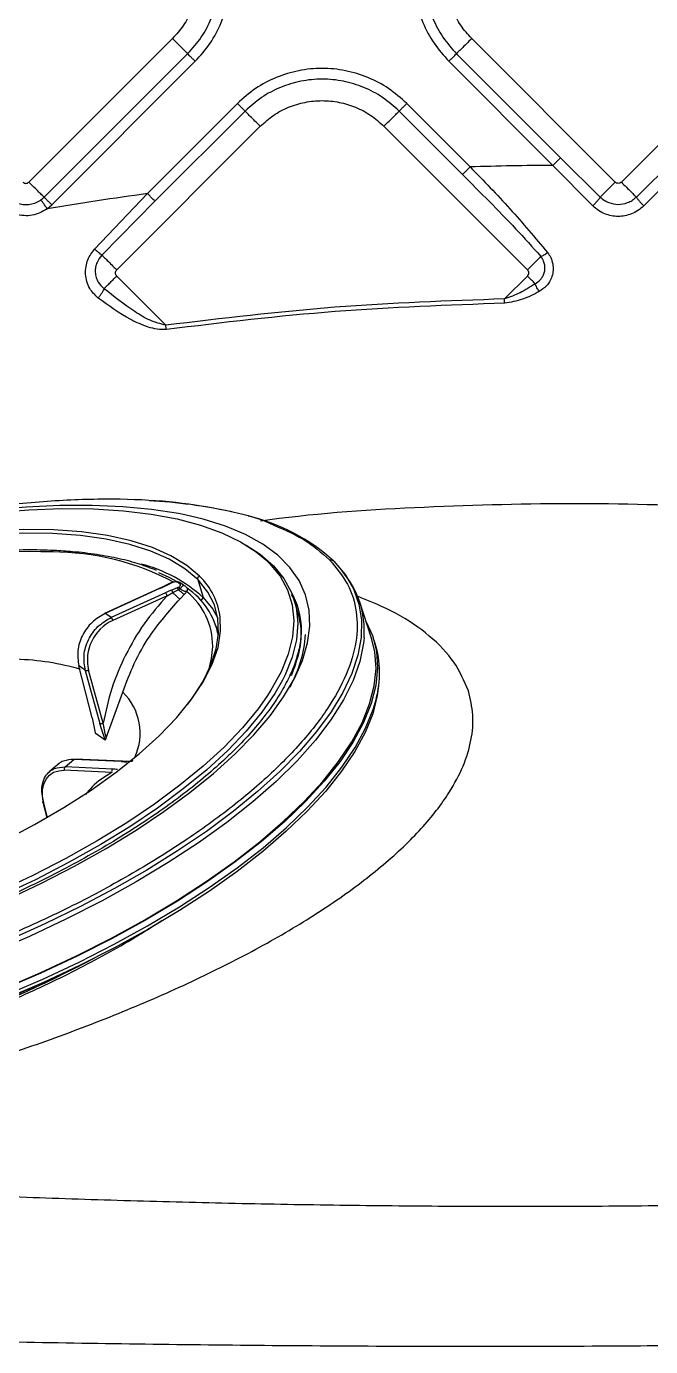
# Model space of a CAD drawing. Extents: x 939 to 1039, y 781 to 934.
# Drawn here: x 989.31 to 992.18, y 833.62 to 839.67 of the extents above; entities that cross this region are included whole.
import ezdxf

# ---------------------------------------------------------------- set-up
doc = ezdxf.new("R2010")
doc.units = 0
doc.header["$MEASUREMENT"] = 0
doc.layers.add('1', color=4, linetype='Continuous')

# ---------------------------------------------------------------- blocks, each defined once
blk = doc.blocks.new('Envoy')
at = {"layer": '1', "color": 3, "linetype": 'Continuous', "lineweight": 25}
for p, q in [((51.3264, 40.4434), (50.6676, 39.7846)), ((53.3588, 39.7845), (52.6999, 40.4434)), ((54.0459, 40.4434), (53.387, 39.7845)), ((50.7373, 39.7148), (51.3961, 40.3737)), ((52.6302, 40.3736), (53.1078, 39.8961)), ((50.7722, 39.68), (51.431, 40.3388)), ((52.5954, 40.3388), (53.0729, 39.8612)), ((51.6245, 40.1453), (51.2111, 39.7318)), ((51.6594, 40.1104), (51.246, 39.697)), ((52.6579, 39.8195), (52.367, 40.1104)), ((52.6928, 39.8543), (52.4018, 40.1453)), ((51.0703, 39.3818), (51.7291, 40.0407)), ((52.2972, 40.0407), (52.9561, 39.3818)), ((53.2556, 39.6757), (53.0729, 39.8612)), ((53.2901, 39.7158), (53.1078, 39.8961)), ((53.6289, 39.887), (53.4558, 39.7158)), ((53.6638, 39.8521), (53.4901, 39.6758)), ((50.7227, 39.7025), (50.7373, 39.7148)), ((50.7514, 39.6624), (50.7722, 39.68)), ((50.969, 39.4775), (51.2111, 39.7318)), ((51.002, 39.4501), (51.246, 39.697)), ((51.2959, 39.1279), (51.0703, 39.3536)), ((52.851, 39.2484), (52.9561, 39.3536)), ((52.0975, 38.0113), (52.0715, 38.041)), ((51.2921, 37.9323), (51.2651, 37.9193)), ((51.316, 37.9443), (51.2918, 37.9322)), ((51.3229, 37.9474), (51.3159, 37.9443)), ((51.368, 37.9422), (51.3621, 37.9465)), ((51.3679, 37.9423), (51.3682, 37.9421)), ((51.3726, 37.9384), (51.3681, 37.9422)), ((51.3743, 37.9369), (51.3785, 37.9348)), ((51.4421, 37.961), (51.4675, 37.878)), ((51.2655, 37.9196), (51.0138, 37.8051)), ((51.267, 37.9192), (51.0179, 37.8058)), ((51.2937, 37.8998), (51.0446, 37.7865)), ((51.3014, 37.8866), (51.0523, 37.7732)), ((51.3014, 37.8866), (51.3279, 37.9008)), ((51.3279, 37.9008), (51.3527, 37.9141)), ((51.3527, 37.9141), (51.3595, 37.9191)), ((51.3914, 37.9056), (51.3866, 37.9061)), ((51.4578, 37.8635), (51.4675, 37.878)), ((51.872, 37.892), (51.8842, 37.8725)), ((51.8965, 37.8374), (51.882, 37.8789)), ((52.2406, 37.6915), (52.1867, 37.8565)), ((51.5329, 37.7278), (51.5265, 37.7474)), ((52.2569, 37.667), (52.2481, 37.694)), ((50.9579, 37.326), (50.8963, 37.565)), ((50.9262, 37.5433), (50.9931, 37.3006)), ((51.0081, 37.3017), (50.9413, 37.5444)), ((51.0223, 37.2341), (51.0982, 37.4445)), ((50.9579, 37.326), (50.9717, 37.2579)), ((50.9717, 37.2579), (51.0167, 37.2252)), ((51.0024, 37.271), (50.9931, 37.3006)), ((51.0167, 37.2252), (51.0024, 37.271)), ((50.8333, 37.1014), (50.8741, 37.1357)), ((51.0918, 37.1255), (50.8741, 37.1357)), ((51.0958, 37.1269), (50.8779, 37.1371)), ((50.8065, 37.1166), (50.7608, 37.0781)), ((51.0476, 37.0754), (50.8299, 37.0856)), ((51.0511, 37.0912), (50.8333, 37.1014)), ((51.1208, 37.1266), (51.0965, 37.1269)), ((51.1426, 37.1267), (51.1205, 37.1265)), ((50.7308, 36.9394), (50.7493, 36.8683)), ((50.7533, 36.8678), (50.7354, 36.9367))]:
    blk.add_line(p, q, dxfattribs=at)
at = {"layer": '1', "color": 3, "linetype": 'Continuous', "lineweight": 25, "flags": 128}
for points in [[(51.3827, 38.2576), (51.3538, 38.2634), (51.2306, 38.2827), (51.0983, 38.2953), (50.9577, 38.3013), (50.8095, 38.3004), (50.6547, 38.2928), (50.4941, 38.2785), (50.3288, 38.2576), (50.1596, 38.2302), (49.9876, 38.1964), (49.8137, 38.1565), (49.639, 38.1106), (49.4645, 38.0591), (49.2912, 38.0023), (49.1201, 37.9405), (48.9523, 37.874)], [(48.978, 37.8764), (49.1451, 37.9422), (49.3155, 38.0032), (49.4881, 38.059), (49.6617, 38.1094), (49.8354, 38.1539), (50.0081, 38.1924), (50.1786, 38.2246), (50.346, 38.2503), (50.5092, 38.2693), (50.6672, 38.2815), (50.8191, 38.2868), (50.9639, 38.2853), (51.1008, 38.2768), (51.2288, 38.2616), (51.3472, 38.2396), (51.4553, 38.211), (51.5524, 38.176), (51.6379, 38.1347), (51.7113, 38.0875), (51.7545, 38.0517)], [(50.5673, 36.4927), (50.7253, 36.5675), (50.8773, 36.6458), (51.0221, 36.7269), (51.1591, 36.8105), (51.2874, 36.896), (51.4062, 36.983), (51.5149, 37.071), (51.6128, 37.1594), (51.6994, 37.2477), (51.7741, 37.3354), (51.8365, 37.422), (51.8863, 37.507), (51.9231, 37.5899), (51.9468, 37.6702), (51.9571, 37.7474), (51.9541, 37.8211), (51.9377, 37.8908), (51.9081, 37.9562), (51.8654, 38.0168), (51.8099, 38.0724), (51.7419, 38.1225), (51.6618, 38.1669), (51.57, 38.2053), (51.4672, 38.2376), (51.3827, 38.2576)], [(51.451, 37.9761), (51.3919, 38.0261), (51.3194, 38.07), (51.2342, 38.1076), (51.137, 38.1384), (51.0283, 38.1623), (50.9092, 38.1791), (50.7804, 38.1887), (50.643, 38.191), (50.498, 38.1859), (50.3466, 38.1736), (50.1897, 38.154), (50.0288, 38.1275), (49.8649, 38.094), (49.6994, 38.054), (49.5335, 38.0077), (49.3684, 37.9555), (49.2054, 37.8978), (49.0458, 37.8349)], [(51.4421, 37.961), (51.3833, 38.0106), (51.3113, 38.0543), (51.2267, 38.0915), (51.1301, 38.1222), (51.0222, 38.1459), (50.9039, 38.1626), (50.776, 38.1721), (50.6395, 38.1744), (50.4955, 38.1694), (50.3451, 38.1571), (50.1894, 38.1377), (50.0295, 38.1113), (49.8667, 38.0781), (49.7023, 38.0384), (49.5375, 37.9924), (49.3736, 37.9405), (49.2117, 37.8832), (49.0532, 37.8207)], [(51.6643, 38.1192), (51.729, 38.077), (51.7902, 38.0238), (51.8383, 37.9652), (51.8732, 37.9016), (51.8945, 37.8334), (51.9022, 37.761), (51.8962, 37.6849), (51.8765, 37.6054), (51.8432, 37.5232), (51.831, 37.4986)], [(52.0674, 38.0445), (52.1185, 37.9839), (52.1567, 37.9183), (52.1819, 37.8481), (52.1937, 37.7738), (52.1923, 37.6957), (52.1775, 37.6142), (52.1496, 37.5298), (52.1085, 37.4429), (52.0547, 37.354), (51.9882, 37.2635), (51.9095, 37.172), (51.8191, 37.0799), (51.7173, 36.9877), (51.6048, 36.8959), (51.4821, 36.805), (51.3499, 36.7155), (51.2089, 36.6278), (51.0598, 36.5425), (50.9035, 36.46), (50.7408, 36.3806), (50.5725, 36.305)], [(51.7545, 38.0517), (51.7721, 38.0347), (51.82, 37.9765), (51.8546, 37.9133), (51.8758, 37.8455), (51.8834, 37.7735), (51.8774, 37.6978), (51.8579, 37.6189), (51.8248, 37.5371), (51.7785, 37.453), (51.7602, 37.4248)], [(51.2618, 37.9934), (51.3096, 37.9716), (51.3459, 37.952)], [(51.3969, 37.3886), (51.4153, 37.4133), (51.4657, 37.4919), (51.5032, 37.5684), (51.5273, 37.6425), (51.5379, 37.7135), (51.535, 37.7809), (51.5186, 37.8444), (51.4887, 37.9033), (51.4456, 37.9573)], [(51.267, 37.9192), (51.2662, 37.9196), (51.2656, 37.9197), (51.2655, 37.9196)], [(51.4675, 37.878), (51.5115, 37.8243), (51.5347, 37.7834)], [(50.2457, 36.6221), (50.4008, 36.6896), (50.5501, 36.7611), (50.6925, 36.8362), (50.827, 36.9144), (50.9525, 36.9949), (51.068, 37.0771), (51.1727, 37.1606), (51.2658, 37.2445), (51.3465, 37.3283), (51.4143, 37.4114), (51.4687, 37.4931), (51.5092, 37.5727), (51.5355, 37.6498), (51.5474, 37.7236), (51.5456, 37.7875)], [(52.216, 37.767), (52.2445, 37.7045), (52.2631, 37.6319), (52.2683, 37.5552), (52.2602, 37.4749), (52.2387, 37.3914), (52.204, 37.3053), (52.1563, 37.2168), (52.0957, 37.1266), (52.0227, 37.035), (51.9376, 36.9426), (51.8409, 36.8499), (51.7331, 36.7573), (51.6148, 36.6654), (51.4866, 36.5747), (51.3491, 36.4856), (51.2032, 36.3985), (51.0496, 36.3141), (50.8891, 36.2327), (50.7226, 36.1547), (50.5509, 36.0806)], [(52.2058, 37.6942), (52.2034, 37.6689), (52.1865, 37.5849), (52.1557, 37.4978), (52.1112, 37.4082), (52.0533, 37.3166), (51.9822, 37.2235), (51.8984, 37.1293), (51.8024, 37.0347), (51.6946, 36.9402), (51.5757, 36.8462), (51.4463, 36.7534), (51.3072, 36.6622), (51.1592, 36.5731), (51.003, 36.4866), (50.8395, 36.4033), (50.6698, 36.3236), (50.4946, 36.2479)], [(50.5485, 36.083), (50.7197, 36.1569), (50.8857, 36.2346), (51.0457, 36.3158), (51.1989, 36.4), (51.3444, 36.4867), (51.4814, 36.5756), (51.6093, 36.6661), (51.7272, 36.7577), (51.8347, 36.85), (51.9311, 36.9424), (52.0159, 37.0345), (52.0887, 37.1258), (52.1491, 37.2158), (52.1967, 37.304), (52.2313, 37.3899), (52.2527, 37.4731), (52.2608, 37.5532), (52.2556, 37.6296), (52.2406, 37.6915)], [(51.4929, 37.5448), (51.5058, 37.5991), (51.511, 37.6541)], [(51.831, 37.4986), (51.7966, 37.4386), (51.737, 37.3523), (51.6646, 37.2647), (51.58, 37.1764), (51.4837, 37.0879), (51.3762, 36.9998), (51.2583, 36.9126), (51.1306, 36.8269), (50.994, 36.7432), (50.8492, 36.6619), (50.6972, 36.5837), (50.5389, 36.5089), (50.3752, 36.4381)], [(52.2729, 37.4728), (52.2668, 37.4286), (52.2454, 37.3454), (52.2108, 37.2595), (52.1632, 37.1713), (52.1029, 37.0814), (52.0301, 36.9901), (51.9453, 36.898), (51.8489, 36.8056), (51.7414, 36.7133), (51.6235, 36.6217), (51.4957, 36.5312), (51.3586, 36.4424), (51.2132, 36.3556), (51.06, 36.2715), (50.9, 36.1903), (50.734, 36.1126), (50.5629, 36.0387)], [(51.7602, 37.4248), (51.7192, 37.3672), (51.6473, 37.2802), (51.5632, 37.1924), (51.4674, 37.1045), (51.3606, 37.0169), (51.2434, 36.9303), (51.1165, 36.8451), (50.9807, 36.7618), (50.8368, 36.6811), (50.6857, 36.6033), (50.5283, 36.529), (50.3855, 36.4668)], [(50.5597, 36.0536), (50.7314, 36.1277), (50.8979, 36.2057), (51.0584, 36.2871), (51.212, 36.3716), (51.358, 36.4586), (51.4954, 36.5477), (51.6236, 36.6385), (51.742, 36.7304), (51.8498, 36.8229), (51.9465, 36.9157), (52.0315, 37.008), (52.1045, 37.0996), (52.1651, 37.1898), (52.2128, 37.2783), (52.2475, 37.3645), (52.2611, 37.411)], [(50.7355, 36.9367), (50.73, 36.9673), (50.73, 36.9962), (50.7353, 37.0225), (50.7458, 37.0451), (50.7612, 37.0633), (50.7808, 37.0764), (50.804, 37.0839), (50.8299, 37.0856)]]:
    blk.add_lwpolyline(points, dxfattribs=at)
at = {"layer": '1', "color": 3, "linetype": 'Continuous', "lineweight": 25}
for centre, radius, start, end in [((51.1041, 36.0027), 2.3221, 77.67342, 87.16429), ((51.4698, 37.3898), 0.8864, 47.61435, 76.70679), ((50.6711, 34.7328), 3.3563, 88.2667, 102.13109), ((50.7831, 38.0827), 0.0115, 92.15129, 155.13836), ((50.774, 36.8952), 1.1923, 62.1652, 90.06419), ((52.0476, 38.0166), 0.0342, 54.66402, 89.77662), ((51.0208, 37.3905), 0.6612, 47.49543, 75.88492), ((51.7886, 37.7263), 0.4185, 355.59648, 40.9455), ((51.0895, 37.5295), 0.4978, 53.6647, 54.49987), ((51.4541, 37.964), 0.0124, 104.14544, 194.43612), ((51.1638, 37.6856), 0.3915, 43.94919, 44.69985), ((51.2289, 37.7466), 0.3194, 7.3476, 45.92554), ((51.271, 37.8777), 0.0317, 16.19505, 44.29988), ((51.1935, 37.6573), 0.3175, 359.41973, 51.44478), ((51.2073, 37.6415), 0.3357, 10.64621, 56.31804), ((51.548, 37.7225), 0.3708, 355.81458, 28.0478), ((50.7971, 37.4732), 0.3992, 51.68925, 56.42603), ((51.1349, 37.5918), 0.1994, 114.48139, 193.73111), ((51.3462, 37.7516), 0.5925, 331.33687, 355.77886), ((51.8139, 37.5318), 0.4632, 344.88224, 16.97098), ((50.5755, 36.4227), 1.1727, 73.74143, 88.30259), ((50.707, 37.2725), 0.3484, 51.0092, 57.08751), ((50.9151, 37.2557), 0.263, 334.98865, 45.89183), ((51.0626, 37.0804), 0.0157, 136.64793, 198.39497), ((51.0955, 37.1215), 0.00541, 47.36857, 132.63143), ((48.4441, 40.9869), 5.3903, 289.49431, 297.89939), ((48.3188, 41.2975), 5.7193, 287.81763, 294.55619)]:
    blk.add_arc(centre, radius, start, end, dxfattribs=at)
for points, knots in [([(51.3961, 40.3737), (51.418, 40.3982), (51.4616, 40.4471), (51.5074, 40.5349), (51.5363, 40.6292), (51.5459, 40.7275), (51.5363, 40.8257), (51.5074, 40.92), (51.4616, 41.0078), (51.418, 41.0568), (51.3961, 41.0813)], [0, 0, 0, 0, 0.1250002, 0.25, 0.3749997, 0.5000002, 0.6249999, 0.75, 0.8749998, 1, 1, 1, 1]), ([(51.431, 40.3388), (51.455, 40.3657), (51.5029, 40.4195), (51.5532, 40.516), (51.5849, 40.6195), (51.5955, 40.7275), (51.5849, 40.8354), (51.5532, 40.939), (51.5029, 41.0355), (51.455, 41.0892), (51.431, 41.1161)], [0, 0, 0, 0, 0.125, 0.25, 0.375, 0.5, 0.625, 0.75, 0.875, 1, 1, 1, 1]), ([(52.5954, 41.1161), (52.5714, 41.0892), (52.5234, 41.0354), (52.4731, 40.9389), (52.4414, 40.8354), (52.4309, 40.7274), (52.4414, 40.6195), (52.4731, 40.5159), (52.5234, 40.4194), (52.5714, 40.3657), (52.5954, 40.3388)], [0, 0, 0, 0, 0.125, 0.25, 0.375, 0.5, 0.625, 0.75, 0.875, 1, 1, 1, 1]), ([(52.6302, 41.0812), (52.6084, 41.0568), (52.5647, 41.0078), (52.5189, 40.92), (52.4901, 40.8257), (52.4805, 40.7274), (52.4901, 40.6292), (52.5189, 40.5349), (52.5647, 40.4471), (52.6084, 40.3981), (52.6302, 40.3736)], [0, 0, 0, 0, 0.125, 0.25, 0.375, 0.5, 0.625, 0.75, 0.875, 1, 1, 1, 1]), ([(51.4441, 40.7275), (51.4426, 40.7012), (51.4396, 40.6486), (51.4156, 40.5729), (51.379, 40.5023), (51.3439, 40.4631), (51.3264, 40.4434)], [0, 0, 0, 0, 0.25, 0.499999, 0.749999, 1, 1, 1, 1]), ([(52.6999, 40.4434), (52.6824, 40.463), (52.6473, 40.5023), (52.6108, 40.5728), (52.5867, 40.6485), (52.5838, 40.7011), (52.5823, 40.7274)], [0, 0, 0, 0, 0.249999, 0.5, 0.75, 1, 1, 1, 1]), ([(51.3264, 40.4434), (51.3347, 40.4351), (51.3512, 40.4186), (51.3729, 40.3969), (51.3895, 40.3803), (51.3939, 40.3759), (51.3961, 40.3737)], [0, 0, 0, 0, 0.2499979, 0.499996, 0.7499894, 1, 1, 1, 1]), ([(52.6999, 40.4434), (52.6917, 40.4351), (52.6751, 40.4185), (52.6534, 40.3969), (52.6368, 40.3803), (52.6324, 40.3759), (52.6302, 40.3736)], [0, 0, 0, 0, 0.25, 0.499998, 0.74999, 1, 1, 1, 1]), ([(51.431, 40.3388), (51.4268, 40.343), (51.4186, 40.3512), (51.4077, 40.3621), (51.3994, 40.3704), (51.3972, 40.3726), (51.3961, 40.3737)], [0, 0, 0, 0, 0.250004, 0.5, 0.750001, 1, 1, 1, 1]), ([(52.5954, 40.3388), (52.5995, 40.3429), (52.6078, 40.3512), (52.6186, 40.362), (52.6269, 40.3703), (52.6291, 40.3725), (52.6302, 40.3736)], [0, 0, 0, 0, 0.250003, 0.499999, 0.75, 1, 1, 1, 1]), ([(52.4018, 40.1453), (52.3749, 40.1693), (52.3212, 40.2172), (52.2247, 40.2675), (52.1211, 40.2992), (52.0132, 40.3098), (51.9052, 40.2992), (51.8017, 40.2675), (51.7052, 40.2172), (51.6514, 40.1693), (51.6245, 40.1453)], [0, 0, 0, 0, 0.125, 0.25, 0.375, 0.5, 0.625, 0.75, 0.875, 1, 1, 1, 1]), ([(52.367, 40.1104), (52.3425, 40.1322), (52.2936, 40.1759), (52.2057, 40.2217), (52.1115, 40.2505), (52.0132, 40.2602), (51.9149, 40.2505), (51.8206, 40.2217), (51.7328, 40.1759), (51.6839, 40.1322), (51.6594, 40.1104)], [0, 0, 0, 0, 0.125, 0.25, 0.375, 0.5, 0.625, 0.75, 0.875, 1, 1, 1, 1]), ([(51.6245, 40.1453), (51.6287, 40.1411), (51.6369, 40.1328), (51.6478, 40.122), (51.6561, 40.1137), (51.6583, 40.1115), (51.6594, 40.1104)], [0, 0, 0, 0, 0.250004, 0.499999, 0.75, 1, 1, 1, 1]), ([(51.7291, 40.0407), (51.7208, 40.049), (51.7043, 40.0655), (51.6826, 40.0872), (51.666, 40.1038), (51.6616, 40.1082), (51.6594, 40.1104)], [0, 0, 0, 0, 0.250001, 0.499998, 0.749991, 1, 1, 1, 1]), ([(51.7291, 40.0407), (51.7488, 40.0582), (51.7881, 40.0933), (51.8586, 40.13), (51.9343, 40.1532), (52.0132, 40.1609), (52.0921, 40.1532), (52.1678, 40.13), (52.2383, 40.0933), (52.2776, 40.0582), (52.2972, 40.0407)], [0, 0, 0, 0, 0.125, 0.25, 0.375, 0.5, 0.625, 0.75, 0.875, 1, 1, 1, 1]), ([(52.2972, 40.0407), (52.3055, 40.049), (52.3221, 40.0655), (52.3437, 40.0872), (52.3603, 40.1038), (52.3648, 40.1082), (52.367, 40.1104)], [0, 0, 0, 0, 0.250001, 0.499998, 0.749991, 1, 1, 1, 1]), ([(52.4018, 40.1453), (52.3977, 40.1411), (52.3894, 40.1328), (52.3786, 40.122), (52.3703, 40.1137), (52.3681, 40.1115), (52.367, 40.1104)], [0, 0, 0, 0, 0.250004, 0.499999, 0.75, 1, 1, 1, 1]), ([(53.0729, 39.8612), (53.0096, 39.8607), (52.8828, 39.8596), (52.7561, 39.8561), (52.6928, 39.8543)], [0, 0, 0, 0, 0.49996, 1, 1, 1, 1]), ([(53.1078, 39.8961), (53.1067, 39.895), (53.1045, 39.8927), (53.0962, 39.8845), (53.0853, 39.8736), (53.0771, 39.8653), (53.0729, 39.8612)], [0, 0, 0, 0, 0.2499996, 0.5000009, 0.7499943, 1, 1, 1, 1]), ([(52.6928, 39.8543), (52.6886, 39.8502), (52.6803, 39.8419), (52.6695, 39.8311), (52.6612, 39.8228), (52.659, 39.8206), (52.6579, 39.8195)], [0, 0, 0, 0, 0.2499947, 0.5000102, 0.7500045, 1, 1, 1, 1]), ([(52.6579, 39.8195), (52.699, 39.7782), (52.781, 39.6958), (52.9026, 39.5717), (52.9793, 39.4861), (53.0176, 39.4433)], [0, 0, 0, 0, 0.3350008, 0.66805, 1, 1, 1, 1]), ([(52.6928, 39.8543), (52.7545, 39.7909), (52.8786, 39.6633), (52.9916, 39.5291), (53.0484, 39.4616)], [0, 0, 0, 0, 0.4975956, 1, 1, 1, 1]), ([(50.6393, 39.7846), (50.6413, 39.7829), (50.6455, 39.7797), (50.6534, 39.7782), (50.6613, 39.7797), (50.6655, 39.7829), (50.6676, 39.7846)], [0, 0, 0, 0, 0.2502264, 0.5, 0.7497736, 1, 1, 1, 1]), ([(50.7373, 39.7148), (50.7351, 39.7171), (50.7306, 39.7215), (50.714, 39.7381), (50.6924, 39.7597), (50.6758, 39.7763), (50.6676, 39.7846)], [0, 0, 0, 0, 0.250011, 0.500004, 0.750002, 1, 1, 1, 1]), ([(53.2901, 39.7158), (53.2927, 39.7184), (53.2978, 39.7236), (53.3143, 39.7401), (53.3352, 39.761), (53.3509, 39.7767), (53.3588, 39.7845)], [0, 0, 0, 0, 0.249994, 0.49999, 0.749997, 1, 1, 1, 1]), ([(53.387, 39.7845), (53.385, 39.7829), (53.3808, 39.7796), (53.3729, 39.7782), (53.365, 39.7796), (53.3608, 39.7829), (53.3588, 39.7845)], [0, 0, 0, 0, 0.250231, 0.5, 0.749769, 1, 1, 1, 1]), ([(53.387, 39.7845), (53.3949, 39.7767), (53.4107, 39.7609), (53.4316, 39.74), (53.4481, 39.7235), (53.4532, 39.7184), (53.4558, 39.7158)], [0, 0, 0, 0, 0.249999, 0.499997, 0.750001, 1, 1, 1, 1]), ([(50.7227, 39.7025), (50.715, 39.6977), (50.6997, 39.6883), (50.6738, 39.6811), (50.647, 39.679), (50.6296, 39.6828), (50.6207, 39.6848)], [0, 0, 0, 0, 0.254161, 0.501753, 0.746687, 1, 1, 1, 1]), ([(50.7514, 39.6624), (50.748, 39.6672), (50.7412, 39.6767), (50.7323, 39.6891), (50.7255, 39.6987), (50.7236, 39.7012), (50.7227, 39.7025)], [0, 0, 0, 0, 0.250001, 0.500005, 0.750013, 1, 1, 1, 1]), ([(50.7722, 39.68), (50.768, 39.6841), (50.7597, 39.6924), (50.7489, 39.7032), (50.7406, 39.7115), (50.7384, 39.7137), (50.7373, 39.7148)], [0, 0, 0, 0, 0.250008, 0.500001, 0.75, 1, 1, 1, 1]), ([(51.2111, 39.7318), (51.1343, 39.7212), (50.9808, 39.6999), (50.8279, 39.6749), (50.7514, 39.6624)], [0, 0, 0, 0, 0.50006, 1, 1, 1, 1]), ([(51.246, 39.697), (51.2448, 39.6981), (51.2426, 39.7003), (51.2343, 39.7086), (51.2235, 39.7194), (51.2152, 39.7277), (51.2111, 39.7318)], [0, 0, 0, 0, 0.249999, 0.5000004, 0.7499961, 1, 1, 1, 1]), ([(53.2556, 39.6757), (53.2597, 39.68), (53.268, 39.6885), (53.2787, 39.7006), (53.2869, 39.7106), (53.289, 39.7141), (53.2901, 39.7158)], [0, 0, 0, 0, 0.24999, 0.499999, 0.749993, 1, 1, 1, 1]), ([(53.2901, 39.7158), (53.2962, 39.7106), (53.3082, 39.7003), (53.3357, 39.687), (53.3727, 39.6797), (53.4098, 39.6869), (53.4374, 39.7002), (53.4496, 39.7105), (53.4558, 39.7158)], [0, 0, 0, 0, 0.132806, 0.2592, 0.498523, 0.738452, 0.865787, 1, 1, 1, 1]), ([(53.4558, 39.7158), (53.4569, 39.714), (53.4589, 39.7106), (53.4671, 39.7006), (53.4778, 39.6886), (53.486, 39.68), (53.4901, 39.6758)], [0, 0, 0, 0, 0.249988, 0.4999916, 0.7499974, 1, 1, 1, 1]), ([(50.7514, 39.6624), (50.7405, 39.6555), (50.7191, 39.6419), (50.6824, 39.6316), (50.6443, 39.6288), (50.6195, 39.6345), (50.607, 39.6375)], [0, 0, 0, 0, 0.253807, 0.499715, 0.745936, 1, 1, 1, 1]), ([(53.4901, 39.6758), (53.4812, 39.668), (53.4641, 39.653), (53.425, 39.6335), (53.3725, 39.6231), (53.3202, 39.6337), (53.2813, 39.6531), (53.2644, 39.668), (53.2556, 39.6757)], [0, 0, 0, 0, 0.136159, 0.262939, 0.501663, 0.739598, 0.865381, 1, 1, 1, 1]), ([(50.9852, 39.2526), (50.9709, 39.2665), (50.9486, 39.2883), (50.9322, 39.328), (50.926, 39.3621), (50.9282, 39.3964), (50.9389, 39.4372), (50.9573, 39.4618), (50.969, 39.4775)], [0, 0, 0, 0, 0.234478, 0.367815, 0.507711, 0.644817, 0.772903, 1, 1, 1, 1]), ([(50.969, 39.4775), (50.9726, 39.4742), (50.9798, 39.4675), (50.9895, 39.4592), (50.9975, 39.4528), (51.0005, 39.451), (51.002, 39.4501)], [0, 0, 0, 0, 0.249997, 0.499998, 0.750018, 1, 1, 1, 1]), ([(51.002, 39.4501), (50.9937, 39.4393), (50.9807, 39.4225), (50.9728, 39.3944), (50.971, 39.3708), (50.9752, 39.3474), (50.9865, 39.32), (51.0021, 39.305), (51.0121, 39.2954)], [0, 0, 0, 0, 0.2282128, 0.3570705, 0.4929959, 0.6309837, 0.7646343, 1, 1, 1, 1]), ([(51.002, 39.4501), (51.0048, 39.4474), (51.0102, 39.4419), (51.0266, 39.4255), (51.0472, 39.4049), (51.0626, 39.3895), (51.0703, 39.3818)], [0, 0, 0, 0, 0.250001, 0.500009, 0.75, 1, 1, 1, 1]), ([(52.9561, 39.3818), (52.9623, 39.3881), (52.9747, 39.4005), (52.992, 39.4178), (53.0071, 39.4329), (53.0141, 39.4399), (53.0176, 39.4433)], [0, 0, 0, 0, 0.2500005, 0.4999981, 0.7499956, 1, 1, 1, 1]), ([(52.9915, 39.3181), (53.0001, 39.324), (53.0134, 39.3331), (53.0262, 39.3511), (53.0339, 39.3679), (53.0372, 39.3875), (53.0353, 39.4079), (53.0289, 39.4272), (53.0212, 39.4381), (53.0176, 39.4433)], [0, 0, 0, 0, 0.20739, 0.324015, 0.450404, 0.587581, 0.730976, 0.870582, 1, 1, 1, 1]), ([(53.0484, 39.4616), (53.0536, 39.4539), (53.0643, 39.4379), (53.0729, 39.4098), (53.0751, 39.3803), (53.0698, 39.3522), (53.0588, 39.3281), (53.0404, 39.3028), (53.0214, 39.2903), (53.0094, 39.2823)], [0, 0, 0, 0, 0.1309512, 0.2714165, 0.415767, 0.5551452, 0.6826552, 0.7977647, 1, 1, 1, 1]), ([(53.0176, 39.4433), (53.0196, 39.4441), (53.0236, 39.4458), (53.0312, 39.45), (53.0396, 39.4552), (53.0454, 39.4595), (53.0484, 39.4616)], [0, 0, 0, 0, 0.249985, 0.499989, 0.74998, 1, 1, 1, 1]), ([(51.0703, 39.3536), (51.0686, 39.3556), (51.0654, 39.3598), (51.0639, 39.3677), (51.0654, 39.3756), (51.0686, 39.3798), (51.0703, 39.3818)], [0, 0, 0, 0, 0.250236, 0.500009, 0.749764, 1, 1, 1, 1]), ([(52.9561, 39.3536), (52.9577, 39.3556), (52.961, 39.3598), (52.9624, 39.3677), (52.961, 39.3756), (52.9577, 39.3798), (52.9561, 39.3818)], [0, 0, 0, 0, 0.250236, 0.500009, 0.749764, 1, 1, 1, 1]), ([(51.0121, 39.2954), (51.0157, 39.2989), (51.0228, 39.3061), (51.0371, 39.3204), (51.0532, 39.3365), (51.0646, 39.3479), (51.0703, 39.3536)], [0, 0, 0, 0, 0.249994, 0.499995, 0.750002, 1, 1, 1, 1]), ([(52.9915, 39.3181), (52.9688, 39.3035), (52.9247, 39.275), (52.875, 39.2571), (52.851, 39.2484)], [0, 0, 0, 0, 0.515462, 1, 1, 1, 1]), ([(52.9915, 39.3181), (52.9859, 39.3237), (52.9747, 39.3349), (52.9623, 39.3473), (52.9561, 39.3536)], [0, 0, 0, 0, 0.500008, 1, 1, 1, 1]), ([(53.0094, 39.2823), (53.0077, 39.2852), (53.0044, 39.291), (52.9996, 39.3002), (52.9951, 39.3095), (52.9927, 39.3152), (52.9915, 39.3181)], [0, 0, 0, 0, 0.249988, 0.499991, 0.750009, 1, 1, 1, 1]), ([(51.0121, 39.2954), (51.0108, 39.2925), (51.0083, 39.2866), (51.0018, 39.2756), (50.994, 39.2639), (50.9881, 39.2564), (50.9852, 39.2526)], [0, 0, 0, 0, 0.250021, 0.500015, 0.750021, 1, 1, 1, 1]), ([(51.2959, 39.1279), (51.2717, 39.1344), (51.2206, 39.1482), (51.1256, 39.2067), (51.0581, 39.2595), (51.0121, 39.2954)], [0, 0, 0, 0, 0.224126, 0.471837, 1, 1, 1, 1]), ([(53.0094, 39.2823), (52.9844, 39.2692), (52.9348, 39.2433), (52.879, 39.2336), (52.8514, 39.2288)], [0, 0, 0, 0, 0.505079, 1, 1, 1, 1]), ([(51.2986, 39.1084), (51.2844, 39.1082), (51.2558, 39.1077), (51.2003, 39.1231), (51.1057, 39.1645), (51.0338, 39.2171), (50.9852, 39.2526)], [0, 0, 0, 0, 0.118317, 0.238381, 0.485127, 1, 1, 1, 1]), ([(52.851, 39.2484), (52.5909, 39.2393), (52.0709, 39.221), (51.5542, 39.1589), (51.2959, 39.1279)], [0, 0, 0, 0, 0.500056, 1, 1, 1, 1]), ([(52.8514, 39.2288), (52.5917, 39.2196), (52.0724, 39.2013), (51.5565, 39.1394), (51.2986, 39.1084)], [0, 0, 0, 0, 0.500002, 1, 1, 1, 1]), ([(52.8514, 39.2288), (52.8513, 39.232), (52.8512, 39.2383), (52.851, 39.2451), (52.851, 39.2484)], [0, 0, 0, 0, 0.500004, 1, 1, 1, 1]), ([(51.2986, 39.1084), (51.2981, 39.1116), (51.2973, 39.1179), (51.2964, 39.1246), (51.2959, 39.1279)], [0, 0, 0, 0, 0.50001, 1, 1, 1, 1]), ([(50.0874, 38.2252), (50.1232, 38.2331), (50.2663, 38.2645), (50.5092, 38.2992), (50.8092, 38.3281), (51.0895, 38.334), (51.3471, 38.3194), (51.5722, 38.2811), (51.7139, 38.2468), (51.7691, 38.2203), (51.7711, 38.2194)], [0, 0, 0, 0, 0.052338, 0.209331, 0.366325, 0.523318, 0.680312, 0.837306, 0.9943, 1, 1, 1, 1]), ([(51.73, 38.2307), (51.7587, 38.2346), (52.0229, 38.2699), (52.5267, 38.2999), (53.2389, 38.3167), (53.9472, 38.2936), (54.4155, 38.2461), (54.6477, 38.2225)], [0, 0, 0, 0, 0.029715, 0.273476, 0.517154, 0.760601, 1, 1, 1, 1]), ([(51.7711, 38.2194), (51.8256, 38.1962), (51.9367, 38.1491), (52.0103, 38.084), (52.0477, 38.0508)], [0, 0, 0, 0, 0.490754, 1, 1, 1, 1]), ([(50.7827, 38.0942), (50.7615, 38.095), (50.6999, 38.0974), (50.5928, 38.0967), (50.4599, 38.0897), (50.3527, 38.0807), (50.2889, 38.072), (50.2725, 38.0698)], [0, 0, 0, 0, 0.135741, 0.394141, 0.652438, 0.910597, 1, 1, 1, 1]), ([(52.0477, 38.0508), (52.078, 38.0148), (52.1384, 37.9426), (52.1765, 37.815), (52.1751, 37.6761), (52.1304, 37.5265), (52.0443, 37.3693), (51.9179, 37.2072), (51.7535, 37.0427), (51.5539, 36.8789), (51.3226, 36.7184), (51.0632, 36.5643), (50.7813, 36.418), (50.5786, 36.3303), (50.4772, 36.2865)], [0, 0, 0, 0, 0.083333, 0.166667, 0.25, 0.333333, 0.416667, 0.5, 0.583333, 0.666667, 0.75, 0.833333, 0.916667, 1, 1, 1, 1]), ([(51.2529, 38.0028), (51.2277, 38.0127), (51.1751, 38.0332), (51.0832, 38.0572), (50.9805, 38.0764), (50.8798, 38.0885), (50.8114, 38.0925), (50.7827, 38.0942)], [0, 0, 0, 0, 0.1974612, 0.4128867, 0.6283003, 0.843568, 1, 1, 1, 1]), ([(51.267, 37.9192), (51.2722, 37.9216), (51.2814, 37.9259), (51.2903, 37.9303), (51.2942, 37.9323)], [0, 0, 0, 0, 0.559973, 1, 1, 1, 1]), ([(51.2942, 37.9323), (51.2986, 37.9345), (51.3065, 37.9385), (51.3145, 37.9424), (51.318, 37.9442)], [0, 0, 0, 0, 0.559987, 1, 1, 1, 1]), ([(51.318, 37.9442), (51.3176, 37.9444), (51.3167, 37.9447), (51.3157, 37.9443), (51.3152, 37.9432), (51.3152, 37.9419), (51.3152, 37.9413)], [0, 0, 0, 0, 0.245423, 0.499968, 0.754543, 1, 1, 1, 1]), ([(51.318, 37.9442), (51.319, 37.9447), (51.3209, 37.9456), (51.3229, 37.9464), (51.3238, 37.9467)], [0, 0, 0, 0, 0.559809, 1, 1, 1, 1]), ([(51.3477, 37.9227), (51.343, 37.9207), (51.3344, 37.9171), (51.3258, 37.9136), (51.3221, 37.9121)], [0, 0, 0, 0, 0.560006, 1, 1, 1, 1]), ([(51.3597, 37.9471), (51.3596, 37.9472), (51.3573, 37.9485), (51.3496, 37.9503), (51.3365, 37.9509), (51.3275, 37.9474), (51.3229, 37.9456)], [0, 0, 0, 0, 0.015557, 0.32687, 0.657024, 1, 1, 1, 1]), ([(51.3238, 37.9467), (51.3235, 37.947), (51.3231, 37.9475), (51.323, 37.9473), (51.3229, 37.9473)], [0, 0, 0, 0, 0.596793, 1, 1, 1, 1]), ([(51.3535, 37.9463), (51.3516, 37.9474), (51.3479, 37.9495), (51.3394, 37.9502), (51.331, 37.9491), (51.3261, 37.9475), (51.3238, 37.9467)], [0, 0, 0, 0, 0.334697, 0.623818, 0.822277, 1, 1, 1, 1]), ([(51.3533, 37.9253), (51.3523, 37.9248), (51.3505, 37.9239), (51.3486, 37.923), (51.3477, 37.9227)], [0, 0, 0, 0, 0.559819, 1, 1, 1, 1]), ([(51.3477, 37.9227), (51.3481, 37.9223), (51.3488, 37.9215), (51.3501, 37.9195), (51.3514, 37.917), (51.3523, 37.9151), (51.3527, 37.9141)], [0, 0, 0, 0, 0.245515, 0.500023, 0.754582, 1, 1, 1, 1]), ([(51.3533, 37.9253), (51.3548, 37.9262), (51.3581, 37.9282), (51.3614, 37.9315), (51.3633, 37.9352), (51.3628, 37.9389), (51.3606, 37.941), (51.3594, 37.9421)], [0, 0, 0, 0, 0.149097, 0.311839, 0.493468, 0.731811, 1, 1, 1, 1]), ([(51.3533, 37.9253), (51.3538, 37.9251), (51.3547, 37.9246), (51.3564, 37.9231), (51.358, 37.9213), (51.359, 37.9198), (51.3595, 37.9191)], [0, 0, 0, 0, 0.246525, 0.500025, 0.753492, 1, 1, 1, 1]), ([(51.3535, 37.9463), (51.3546, 37.9467), (51.3568, 37.9474), (51.3601, 37.9473), (51.3632, 37.9462), (51.3648, 37.9447), (51.3655, 37.944)], [0, 0, 0, 0, 0.244117, 0.500032, 0.755869, 1, 1, 1, 1]), ([(51.3594, 37.9421), (51.3583, 37.9429), (51.3564, 37.9443), (51.3544, 37.9457), (51.3535, 37.9463)], [0, 0, 0, 0, 0.560054, 1, 1, 1, 1]), ([(51.3594, 37.9421), (51.3604, 37.9424), (51.3626, 37.9432), (51.366, 37.9431), (51.3691, 37.942), (51.3706, 37.9405), (51.3714, 37.9397)], [0, 0, 0, 0, 0.244121, 0.499999, 0.755893, 1, 1, 1, 1]), ([(51.3595, 37.9191), (51.3628, 37.9219), (51.3691, 37.9273), (51.3746, 37.9324), (51.3754, 37.9363), (51.3727, 37.9386), (51.3714, 37.9397)], [0, 0, 0, 0, 0.270052, 0.529465, 0.773384, 1, 1, 1, 1]), ([(51.3785, 37.9348), (51.3766, 37.9362), (51.3745, 37.9377), (51.3716, 37.9394), (51.3713, 37.9395)], [0, 0, 0, 0, 0.8931252, 1, 1, 1, 1]), ([(51.3844, 37.9305), (51.3817, 37.9318), (51.3767, 37.9341), (51.373, 37.938), (51.3714, 37.9397)], [0, 0, 0, 0, 0.5607134, 1, 1, 1, 1]), ([(51.3924, 37.9233), (51.3915, 37.9244), (51.3895, 37.9267), (51.3862, 37.9292), (51.3844, 37.9305)], [0, 0, 0, 0, 0.483127, 1, 1, 1, 1]), ([(51.3924, 37.9233), (51.3934, 37.9214), (51.3952, 37.9178), (51.3926, 37.9094), (51.3914, 37.9056)], [0, 0, 0, 0, 0.545921, 1, 1, 1, 1]), ([(51.3014, 37.8866), (51.2651, 37.8445), (51.1923, 37.7605), (51.108, 37.6158), (51.0428, 37.4623), (51.0197, 37.3553), (51.0081, 37.3017)], [0, 0, 0, 0, 0.249991, 0.5, 0.750009, 1, 1, 1, 1]), ([(51.0982, 37.4445), (51.1147, 37.4885), (51.1477, 37.5765), (51.2308, 37.7246), (51.311, 37.8159), (51.3601, 37.8716)], [0, 0, 0, 0, 0.280163, 0.56032, 1, 1, 1, 1]), ([(51.3221, 37.9121), (51.3167, 37.9098), (51.3071, 37.9059), (51.2978, 37.9017), (51.2937, 37.8998)], [0, 0, 0, 0, 0.5599703, 1, 1, 1, 1]), ([(51.3221, 37.9121), (51.3225, 37.9116), (51.3233, 37.9105), (51.3249, 37.9078), (51.3265, 37.9044), (51.3274, 37.902), (51.3279, 37.9008)], [0, 0, 0, 0, 0.243046, 0.499986, 0.756877, 1, 1, 1, 1]), ([(51.3601, 37.8716), (51.3583, 37.8729), (51.3547, 37.8755), (51.3466, 37.8826), (51.3372, 37.8914), (51.331, 37.8977), (51.3279, 37.9008)], [0, 0, 0, 0, 0.233438, 0.486584, 0.746992, 1, 1, 1, 1]), ([(51.381, 37.8933), (51.3793, 37.8941), (51.3758, 37.8957), (51.3687, 37.9006), (51.3607, 37.9068), (51.3554, 37.9117), (51.3527, 37.9141)], [0, 0, 0, 0, 0.240397, 0.493352, 0.749843, 1, 1, 1, 1]), ([(51.3866, 37.9061), (51.3846, 37.9065), (51.3805, 37.9075), (51.3735, 37.9104), (51.3664, 37.9143), (51.3618, 37.9175), (51.3595, 37.9191)], [0, 0, 0, 0, 0.247678, 0.500773, 0.753467, 1, 1, 1, 1]), ([(51.3601, 37.8716), (51.3641, 37.8757), (51.3711, 37.8829), (51.378, 37.8901), (51.381, 37.8933)], [0, 0, 0, 0, 0.561078, 1, 1, 1, 1]), ([(51.381, 37.8933), (51.3831, 37.8956), (51.3868, 37.8997), (51.39, 37.9038), (51.3914, 37.9056)], [0, 0, 0, 0, 0.558923, 1, 1, 1, 1]), ([(52.6848, 37.4497), (52.6657, 37.4946), (52.6275, 37.5845), (52.5115, 37.7037), (52.3638, 37.8069), (52.2342, 37.8602), (52.1729, 37.8854)], [0, 0, 0, 0, 0.255991, 0.512609, 0.769334, 1, 1, 1, 1]), ([(51.0179, 37.8058), (50.9967, 37.7935), (50.9543, 37.7687), (50.91, 37.7061), (50.8865, 37.6343), (50.893, 37.5881), (50.8963, 37.565)], [0, 0, 0, 0, 0.249562, 0.499965, 0.750384, 1, 1, 1, 1]), ([(51.8726, 37.5199), (51.886, 37.556), (51.9155, 37.6355), (51.9224, 37.7421), (51.9025, 37.8074), (51.8937, 37.8364)], [0, 0, 0, 0, 0.316127, 0.696198, 1, 1, 1, 1]), ([(50.9262, 37.5433), (50.9225, 37.5667), (50.9151, 37.6136), (50.9375, 37.6861), (50.9811, 37.7492), (51.0234, 37.774), (51.0446, 37.7865)], [0, 0, 0, 0, 0.249605, 0.500028, 0.750009, 1, 1, 1, 1]), ([(51.0446, 37.7865), (51.0452, 37.7859), (51.0464, 37.7848), (51.0486, 37.7814), (51.0508, 37.7773), (51.0518, 37.7746), (51.0523, 37.7732)], [0, 0, 0, 0, 0.24998, 0.499959, 0.749974, 1, 1, 1, 1]), ([(51.9153, 37.7074), (51.9153, 37.7035), (51.9155, 37.6777), (51.9044, 37.6264), (51.8814, 37.554), (51.8459, 37.4789), (51.7995, 37.4018), (51.742, 37.3229), (51.6735, 37.2427), (51.5945, 37.1617), (51.5053, 37.0801), (51.4063, 36.9986), (51.2981, 36.9177), (51.1811, 36.8377), (51.0561, 36.7592), (50.9236, 36.6825), (50.7845, 36.6082), (50.6393, 36.5367), (50.5058, 36.4756), (50.4198, 36.4394), (50.3853, 36.4249)], [0, 0, 0, 0, 0.010931, 0.071878, 0.131854, 0.191197, 0.250224, 0.309139, 0.368042, 0.426984, 0.485993, 0.545076, 0.604229, 0.663444, 0.722712, 0.782026, 0.841377, 0.900757, 0.960161, 1, 1, 1, 1]), ([(50.9413, 37.5444), (50.9398, 37.5439), (50.9368, 37.5429), (50.9322, 37.5422), (50.9283, 37.5423), (50.9269, 37.543), (50.9262, 37.5433)], [0, 0, 0, 0, 0.250002, 0.499994, 0.749948, 1, 1, 1, 1]), ([(47.1639, 35.8441), (47.1779, 35.8094), (47.2059, 35.7401), (47.2819, 35.6497), (47.3818, 35.5705), (47.5207, 35.4968), (47.7065, 35.4343), (47.9465, 35.3899), (48.2186, 35.3692), (48.5173, 35.3713), (48.8372, 35.3949), (49.1729, 35.4386), (49.5194, 35.5007), (49.8716, 35.5796), (50.2251, 35.674), (50.575, 35.7823), (50.9161, 35.9035), (51.2435, 36.0362), (51.5514, 36.1791), (51.8344, 36.3307), (52.0863, 36.4892), (52.3016, 36.6524), (52.4755, 36.8181), (52.5931, 36.9697), (52.6649, 37.1055), (52.7011, 37.2248), (52.7109, 37.3406), (52.6935, 37.4134), (52.6848, 37.4497)], [0, 0, 0, 0, 0.0318622, 0.0637282, 0.0955815, 0.1273973, 0.1696809, 0.2117673, 0.253604, 0.295074, 0.3361847, 0.3770782, 0.4176124, 0.4581176, 0.4985083, 0.5390236, 0.5797591, 0.620631, 0.661945, 0.703572, 0.7454964, 0.787704, 0.8300629, 0.8725169, 0.9043929, 0.9362685, 0.9681368, 1, 1, 1, 1]), ([(50.9931, 37.3006), (50.9934, 37.3004), (50.994, 37.3), (50.9954, 37.2997), (50.9972, 37.2996), (50.9992, 37.2996), (51.0014, 37.2999), (51.0037, 37.3003), (51.006, 37.3009), (51.0074, 37.3015), (51.0081, 37.3017)], [0, 0, 0, 0, 0.12502, 0.250048, 0.374996, 0.499983, 0.62502, 0.75001, 0.875003, 1, 1, 1, 1]), ([(51.0223, 37.2341), (51.0194, 37.2469), (51.0151, 37.2653), (51.0111, 37.2858), (51.0094, 37.2948), (51.0087, 37.2987), (51.0084, 37.3004), (51.0083, 37.3012), (51.0082, 37.3015), (51.0082, 37.3017), (51.0081, 37.3017)], [0, 0, 0, 0, 0.560552, 0.806856, 0.915067, 0.962641, 0.983558, 0.992763, 0.996812, 1, 1, 1, 1]), ([(51.0167, 37.2252), (51.0169, 37.2251), (51.0174, 37.2248), (51.0181, 37.2251), (51.0189, 37.2259), (51.0198, 37.2274), (51.0211, 37.2301), (51.0219, 37.2327), (51.0223, 37.2341)], [0, 0, 0, 0, 0.114256, 0.228287, 0.336405, 0.455607, 0.703119, 1, 1, 1, 1]), ([(50.8741, 37.1357), (50.8577, 37.1343), (50.8318, 37.1322), (50.8097, 37.1209), (50.8036, 37.1138), (50.8031, 37.1132)], [0, 0, 0, 0, 0.610898, 0.968119, 1, 1, 1, 1]), ([(50.7333, 36.9432), (50.7303, 36.9587), (50.7248, 36.9867), (50.729, 37.0262), (50.7413, 37.0576), (50.7616, 37.0805), (50.7901, 37.0985), (50.8166, 37.1002), (50.8333, 37.1014)], [0, 0, 0, 0, 0.176851, 0.320298, 0.500157, 0.642477, 0.773366, 1, 1, 1, 1]), ([(50.8333, 37.1014), (50.8325, 37.1005), (50.8309, 37.0987), (50.8294, 37.0945), (50.8289, 37.0899), (50.8295, 37.087), (50.8299, 37.0856)], [0, 0, 0, 0, 0.2499646, 0.4999809, 0.7499784, 1, 1, 1, 1]), ([(51.0476, 37.0754), (51.0153, 37.0558), (50.9701, 37.0284), (50.9372, 36.9866), (50.9278, 36.9747)], [0, 0, 0, 0, 0.714811, 1, 1, 1, 1]), ([(51.0744, 37.0893), (51.0702, 37.0898), (51.0627, 37.0906), (51.0547, 37.091), (51.0511, 37.0912)], [0, 0, 0, 0, 0.5599463, 1, 1, 1, 1]), ([(51.0918, 37.1255), (51.0964, 37.1253), (51.1046, 37.125), (51.1132, 37.1251), (51.1169, 37.1251)], [0, 0, 0, 0, 0.559962, 1, 1, 1, 1]), ([(51.1451, 37.1328), (51.1447, 37.1322), (51.1442, 37.1315), (51.1429, 37.1299), (51.1428, 37.1298)], [0, 0, 0, 0, 0.927085, 1, 1, 1, 1]), ([(50.7354, 36.9367), (50.7344, 36.9369), (50.7322, 36.9373), (50.7308, 36.9384), (50.7309, 36.9391), (50.7309, 36.9391)], [0, 0, 0, 0, 0.485365, 0.970853, 1, 1, 1, 1]), ([(50.7309, 36.9391), (50.7309, 36.9398), (50.7308, 36.941), (50.7325, 36.9425), (50.7333, 36.9432)], [0, 0, 0, 0, 0.484618, 1, 1, 1, 1]), ([(50.6131, 36.0416), (50.6616, 36.0633), (50.7601, 36.1075), (50.9025, 36.1781), (51.0405, 36.2521), (51.1666, 36.325), (51.2428, 36.374), (51.2781, 36.3968)], [0, 0, 0, 0, 0.200847, 0.40756, 0.614331, 0.821183, 1, 1, 1, 1]), ([(57.7561, 35.2887), (57.6126, 35.2761), (57.3288, 35.2514), (56.8798, 35.2179), (56.4229, 35.1878), (55.9579, 35.1614), (55.4872, 35.1387), (55.012, 35.1198), (54.5336, 35.1048), (54.053, 35.0936), (53.5711, 35.0864), (53.0885, 35.0831), (52.6056, 35.0837), (52.1226, 35.0882), (51.6401, 35.0964), (51.159, 35.1084), (50.681, 35.1241), (50.2071, 35.1432), (49.7348, 35.1662), (49.2699, 35.1915), (48.8151, 35.2213), (48.5311, 35.244), (48.3874, 35.2555)], [0, 0, 0, 0, 0.054541, 0.107796, 0.15979, 0.21058, 0.260261, 0.308965, 0.356851, 0.404099, 0.45091, 0.497508, 0.54415, 0.59109, 0.638588, 0.686881, 0.736001, 0.786028, 0.837395, 0.891341, 0.945044, 1, 1, 1, 1]), ([(53.9727, 34.4484), (53.8066, 34.4467), (53.4454, 34.443), (52.8852, 34.441), (52.2962, 34.4417), (51.7089, 34.4455), (51.1248, 34.4522), (50.5461, 34.462), (49.9751, 34.4746), (49.4119, 34.4902), (48.8534, 34.5088), (48.3059, 34.5311), (47.7732, 34.5581), (47.4407, 34.5795), (47.2731, 34.5903)], [0, 0, 0, 0, 0.068522, 0.149122, 0.229831, 0.310923, 0.392679, 0.475341, 0.558774, 0.643169, 0.729727, 0.819809, 0.909201, 1, 1, 1, 1])]:
    blk.add_open_spline(points, degree=3, knots=knots, dxfattribs=at)

msp = doc.modelspace()

# ---------------------------------------------------------------- block references
at = {"layer": '1'}
msp.add_blockref('Envoy', (938.6538, 799.1744), dxfattribs=at)

doc.saveas('drawing.dxf')
